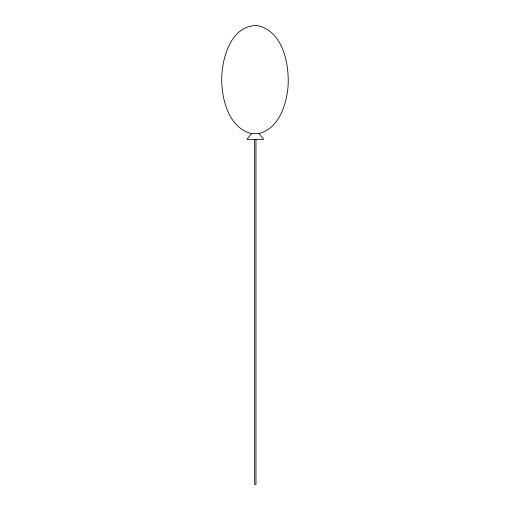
<?xml version="1.0" encoding="UTF-8"?>
<svg xmlns="http://www.w3.org/2000/svg" width="510" height="510" viewBox="0 0 510 510"><rect width="100%" height="100%" fill="white"/><g stroke="black" fill="none" stroke-linecap="round" stroke-linejoin="round"><path stroke-width="0.76" d="M251.589 133.652L246.929 139.357L263.702 139.357L258.991 133.524L252.029 133.665A12.393 3.704 -49.1 0 1 251.659 133.652C228.92 127.908 221.952 100.317 221.678 79.713C221.844 58.389 230.647 25.372 257.091 25.5C283.146 30.989 289.374 63.979 288.061 86.515C286.39 104.964 278.906 128.558 258.723 133.556M255.969 139.357L255.969 484.5L254.662 484.5L254.662 139.357"/></g></svg>
